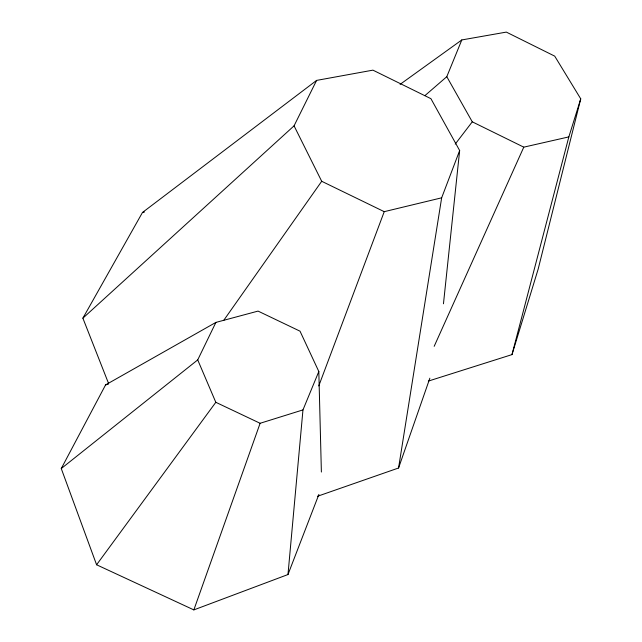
<?xml version="1.0" encoding="UTF-8"?>
<svg xmlns="http://www.w3.org/2000/svg" width="642" height="642" viewBox="0 0 642 642"><rect width="100%" height="100%" fill="white"/><g stroke="black" fill="none" stroke-linecap="round" stroke-linejoin="round"><path stroke-width="0.96" d="M287.977 574.542L302.968 409.909L318.817 371.517L300.031 331.184L258.06 311.097L215.897 322.404L105.585 384.895L61.263 468.556L96.589 564.775L193.852 609.9L287.977 574.542L318.897 494.412M443.462 303.794L459.656 150.533L430.918 98.675L372.93 70.147L316.602 80.402L142.476 212.478L82.882 318.175L108.578 383.483M317.461 496.29L398.562 468.002L441.656 197.824L459.656 150.533M400.094 84.367L461.807 39.94L506.321 32.1L554.712 56.135L580.737 98.844L538.157 269.126L511.987 354.609L428.318 381.099M511.987 354.609L568.844 136.898L580.737 98.844M398.562 468.002L429.859 378.186M193.852 609.9L260.114 423.287L302.968 409.909M318.769 385.922L384.237 211.667L441.656 197.824M424.884 95.658L446.792 76.687L461.807 39.94M434.177 346.335L523.784 147.154L568.844 136.898M61.263 468.556L197.72 359.897L215.897 322.404M82.882 318.175L294.06 125.84L316.602 80.402M223.769 320.302L321.698 181.285L294.06 125.84M96.589 564.775L215.816 402.301L197.72 359.897M455.21 144.113L472.271 121.82L446.792 76.687M105.585 384.895L108.482 384.077M142.476 212.478L144.434 212.045M215.816 402.301L260.114 423.287M321.698 181.285L384.237 211.667M472.271 121.82L523.784 147.154M318.817 371.517L321.385 472.031"/></g></svg>
